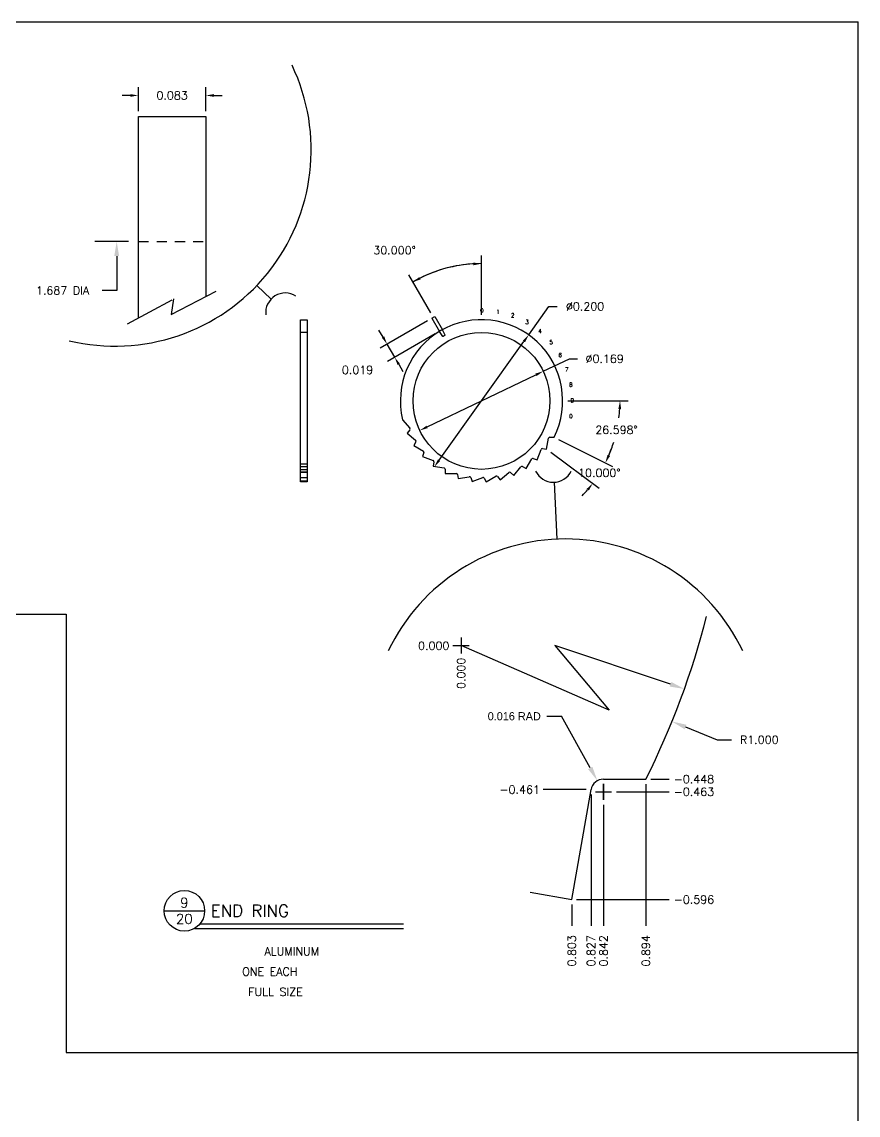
# Model space of a CAD drawing. Extents: x 0 to 33, y -2.3 to 21.
# Drawn here: x 22.7 to 33, y 7.53 to 21 of the extents above; entities that cross this region are included whole.
import ezdxf
from ezdxf.enums import TextEntityAlignment as Align

# ---------------------------------------------------------------- set-up
doc = ezdxf.new("R2010")
doc.units = 0
doc.header["$MEASUREMENT"] = 0
doc.linetypes.add('HIDDEN2', pattern=[0.1875, 0.125, -0.0625])
doc.linetypes.add('PHANTOM2', pattern=[1.25, 0.625, -0.125, 0.125, -0.125, 0.125, -0.125])
doc.layers.get('0').update_dxf_attribs({"linetype": 'CONTINUOUS'})
doc.layers.get('DEFPOINTS').update_dxf_attribs({"linetype": 'CONTINUOUS'})
for name, color, linetype in [('BORDER', 5, 'CONTINUOUS'), ('DIM', 1, 'CONTINUOUS'), ('HIDDEN2', 6, 'HIDDEN2'), ('NFSECTION', 6, 'PHANTOM2'), ('OBJECT', 3, 'CONTINUOUS'), ('TEXT', 1, 'CONTINUOUS')]:
    doc.layers.add(name, color=color, linetype=linetype)
doc.styles.add('ROMANS', font='romans')
doc.styles.add('SIMPLEX', font='SIMPLEX')
doc.dimstyles.get("Standard").update_dxf_attribs({"dimtxt": 0.1, "dimasz": 0.1, "dimexe": 0.1, "dimexo": 0.063, "dimgap": 0.1, "dimtad": 0, "dimtih": 1, "dimtoh": 1, "dimdec": 3, "dimlfac": 0.1, "dimzin": 0, "dimdsep": 46, "dimtxsty": 'SIMPLEX', "dimcen": 0.05, "dimclrd": 1, "dimclre": 1, "dimclrt": 1, "dimadec": 0, "dimazin": 0, "dimtfac": 0.8, "dimtdec": 3, "dimtofl": 0, "dimtmove": 2, "dimatfit": 3, "dimfxl": 1, "dimtolj": 1, "dimtzin": 0, "dimarcsym": 0})
doc.dimstyles.new('STANDARD$0', dxfattribs={"dimtxt": 0.1, "dimasz": 0.1, "dimexe": 0.1, "dimexo": 0.063, "dimgap": 0.1, "dimtad": 0, "dimtih": 1, "dimtoh": 1, "dimdec": 3, "dimlfac": 0.1, "dimzin": 0, "dimdsep": 46, "dimtxsty": 'SIMPLEX', "dimcen": 0.05, "dimclrd": 1, "dimclre": 1, "dimclrt": 1, "dimadec": 0, "dimazin": 0, "dimtfac": 0.8, "dimtdec": 3, "dimtofl": 0, "dimtmove": 0, "dimatfit": 3, "dimfxl": 1, "dimtolj": 1, "dimtzin": 0, "dimarcsym": 0})
doc.dimstyles.new('STANDARD$2', dxfattribs={"dimtxt": 0.1, "dimasz": 0.1, "dimexe": 0.1, "dimexo": 0.063, "dimgap": 0.1, "dimtad": 0, "dimtih": 1, "dimtoh": 1, "dimdec": 3, "dimzin": 0, "dimdsep": 46, "dimtxsty": 'SIMPLEX', "dimcen": 0.05, "dimclrd": 1, "dimclre": 1, "dimclrt": 1, "dimadec": 3, "dimazin": 0, "dimtfac": 0.8, "dimtdec": 3, "dimtofl": 0, "dimtmove": 2, "dimatfit": 3, "dimfxl": 1, "dimtolj": 1, "dimtzin": 0, "dimarcsym": 0})

# ---------------------------------------------------------------- blocks, each defined once
blk = doc.blocks.new('*D29')
at = {"color": 1, "linetype": 'ByBlock', "transparency": 16777216}
for p, q in [((8.619, 10.059), (8.619, 10.791)), ((7.994, 10.084), (7.724, 10.552))]:
    blk.add_line(p, q, dxfattribs=at)
for start, end in [(90, 120), (93.3896, 116.6105)]:
    blk.add_arc((8.619, 9.001), 1.691, start, end, dxfattribs=at)
for points in [[(8.519, 10.705), (8.52, 10.672), (8.619, 10.691)], [(7.87, 10.498), (7.854, 10.527), (7.774, 10.465)]]:
    blk.add_solid(points, dxfattribs=at)
at = {"layer": 'DEFPOINTS', "color": 0, "linetype": 'ByBlock', "transparency": 16777216}
for p in [(8.326, 10.666), (8.026, 10.029), (8.619, 9.996), (8.619, 9.001), (8.619, 9.001)]:
    blk.add_point(p, dxfattribs=at)
at = {"color": 1, "linetype": 'ByBlock', "transparency": 16777216, "insert": (7.548, 10.857), "char_height": 0.1, "attachment_point": 5, "style": 'SIMPLEX'}
blk.add_mtext('\\A1;30.000°', dxfattribs=at)
blk = doc.blocks.new('P-TITLE')
at = {"layer": 'OBJECT'}
for p, q in [((-1.562, -0.638), (-1.062, -0.638)), ((-1.113, -0.8), (1.387, -0.8)), ((1.387, -0.862), (-1.188, -0.862))]:
    blk.add_line(p, q, dxfattribs=at)
blk.add_circle((-1.312, -0.638), 0.25, dxfattribs=at)
at = {"layer": 'OBJECT', "style": 'ROMANS'}
for tag, p in [('NO.', (-1.312, -0.538)), ('PAGE', (-1.312, -0.738))]:
    blk.add_attdef(tag, text='', height=0.12, dxfattribs=at).set_placement(p, align=Align.MIDDLE)
for tag, p, height in [('DESCRIPTION', (-0.988, -0.712), 0.15), ('MATERIAL', (-0.325, -1.188), 0.1), ('#_REQUIRED', (-0.6, -1.438), 0.1), ('SCALE', (-0.525, -1.688), 0.1)]:
    blk.add_attdef(tag, p, '', height=height, dxfattribs=at)
at = {"layer": 'OBJECT', "style": 'ROMANS', "flags": 2}
for tag, p in [('MATERIAL:', (-1.163, -1.188)), ('REQD:', (-1.163, -1.438)), ('SCALE:', (-1.163, -1.688))]:
    blk.add_attdef(tag, p, '', height=0.1, dxfattribs=at)
blk = doc.blocks.new('*D31')
at = {"color": 1, "linetype": 'ByBlock', "transparency": 16777216}
for p, q in [((45.013, 14.112), (45.263, 14.462)), ((45.263, 14.462), (45.363, 14.462)), ((43.909, 12.566), (44.955, 14.031))]:
    blk.add_line(p, q, dxfattribs=at)
for points in [[(44.941, 14.04), (44.968, 14.021), (45.013, 14.112)], [(43.895, 12.576), (43.922, 12.556), (43.85, 12.485)]]:
    blk.add_solid(points, dxfattribs=at)
at = {"layer": 'DEFPOINTS', "color": 0, "linetype": 'ByBlock', "transparency": 16777216}
for p in [(45.013, 14.112), (43.85, 12.485)]:
    blk.add_point(p, dxfattribs=at)
at = {"color": 1, "linetype": 'ByBlock', "transparency": 16777216, "insert": (45.708, 14.462), "char_height": 0.1, "attachment_point": 5, "style": 'SIMPLEX'}
blk.add_mtext('\\A1;∅0.200', dxfattribs=at)
blk = doc.blocks.new('*D30')
at = {"color": 1, "linetype": 'ByBlock', "transparency": 16777216}
for p, q in [((45.193, 13.663), (45.515, 13.817)), ((45.515, 13.817), (45.615, 13.817)), ((43.761, 12.977), (45.103, 13.62))]:
    blk.add_line(p, q, dxfattribs=at)
for points in [[(45.095, 13.635), (45.11, 13.604), (45.193, 13.663)], [(43.754, 12.992), (43.768, 12.962), (43.671, 12.934)]]:
    blk.add_solid(points, dxfattribs=at)
at = {"layer": 'DEFPOINTS', "color": 0, "linetype": 'ByBlock', "transparency": 16777216}
for p in [(45.193, 13.663), (43.671, 12.934)]:
    blk.add_point(p, dxfattribs=at)
at = {"color": 1, "linetype": 'ByBlock', "transparency": 16777216, "insert": (45.949, 13.817), "char_height": 0.1, "attachment_point": 5, "style": 'SIMPLEX'}
blk.add_mtext('\\A1;∅0.169', dxfattribs=at)
blk = doc.blocks.new('*D34')
at = {"color": 1, "linetype": 'ByBlock', "transparency": 16777216}
for p, q in [((43.766, 14.285), (43.182, 13.948)), ((43.218, 14.084), (43.168, 14.171)), ((43.86, 14.123), (43.275, 13.785)), ((43.362, 13.835), (43.268, 13.998)), ((43.412, 13.749), (43.462, 13.662))]:
    blk.add_line(p, q, dxfattribs=at)
for points in [[(43.233, 14.093), (43.204, 14.076), (43.268, 13.998)], [(43.426, 13.757), (43.398, 13.74), (43.362, 13.835)]]:
    blk.add_solid(points, dxfattribs=at)
at = {"layer": 'DEFPOINTS', "color": 0, "linetype": 'ByBlock', "transparency": 16777216}
for p in [(43.821, 14.317), (43.914, 14.154), (43.268, 13.998)]:
    blk.add_point(p, dxfattribs=at)
at = {"color": 1, "linetype": 'ByBlock', "transparency": 16777216, "insert": (42.904, 13.679), "char_height": 0.1, "attachment_point": 5, "style": 'SIMPLEX'}
blk.add_mtext('\\A1;0.019', dxfattribs=at)
blk = doc.blocks.new('*D33')
at = {"color": 1, "linetype": 'ByBlock', "transparency": 16777216}
for p, q in [((9.57, 8.525), (10.235, 8.193)), ((9.473, 8.367), (10.07, 7.925))]:
    blk.add_line(p, q, dxfattribs=at)
for start, end in [(336.7887, 340.1469), (316.714, 320.0723)]:
    blk.add_arc((8.619, 9.001), 1.706, start, end, dxfattribs=at)
for points in [[(10.203, 8.321), (10.173, 8.335), (10.146, 8.238)], [(9.915, 7.916), (9.941, 7.895), (9.99, 7.984)]]:
    blk.add_solid(points, dxfattribs=at)
at = {"layer": 'DEFPOINTS', "color": 0, "linetype": 'ByBlock', "transparency": 16777216}
for p in [(8.619, 9.001), (8.619, 9.001), (9.514, 8.554), (9.423, 8.405), (10.047, 8.066)]:
    blk.add_point(p, dxfattribs=at)
at = {"color": 1, "linetype": 'ByBlock', "transparency": 16777216, "insert": (10.071, 8.114), "char_height": 0.1, "attachment_point": 5, "style": 'SIMPLEX'}
blk.add_mtext('\\A1;10.000°', dxfattribs=at)
blk = doc.blocks.new('*D32')
at = {"color": 1, "linetype": 'ByBlock', "transparency": 16777216}
for p, q in [((9.682, 9.001), (10.426, 9.001)), ((9.57, 8.525), (10.235, 8.192))]:
    blk.add_line(p, q, dxfattribs=at)
for start, end in [(352.996, 356.6423), (336.7594, 342.6793)]:
    blk.add_arc((8.619, 9.001), 1.707, start, end, dxfattribs=at)
for points in [[(10.306, 8.901), (10.34, 8.9), (10.326, 9.001)], [(10.203, 8.32), (10.172, 8.334), (10.145, 8.237)]]:
    blk.add_solid(points, dxfattribs=at)
at = {"layer": 'DEFPOINTS', "color": 0, "linetype": 'ByBlock', "transparency": 16777216}
for p in [(8.619, 9.001), (8.619, 9.001), (9.619, 9.001), (9.514, 8.553), (10.245, 8.481)]:
    blk.add_point(p, dxfattribs=at)
at = {"color": 1, "linetype": 'ByBlock', "transparency": 16777216, "insert": (10.283, 8.643), "char_height": 0.1, "attachment_point": 5, "style": 'SIMPLEX'}
blk.add_mtext('\\A1;26.598°', dxfattribs=at)
blk = doc.blocks.new('*D47')
at = {"color": 1, "linetype": 'ByBlock', "transparency": 16777216}
for p, q in [((40.204, 16.868), (40.204, 17.162)), ((41.034, 16.868), (41.034, 17.162)), ((40.104, 17.062), (40.004, 17.062)), ((41.134, 17.062), (41.234, 17.062))]:
    blk.add_line(p, q, dxfattribs=at)
for points in [[(40.104, 17.078), (40.104, 17.045), (40.204, 17.062)], [(41.134, 17.078), (41.134, 17.045), (41.034, 17.062)]]:
    blk.add_solid(points, dxfattribs=at)
at = {"layer": 'DEFPOINTS', "color": 0, "linetype": 'ByBlock', "transparency": 16777216}
for p in [(41.034, 17.062), (40.204, 16.805), (41.034, 16.805)]:
    blk.add_point(p, dxfattribs=at)
at = {"color": 1, "linetype": 'ByBlock', "transparency": 16777216, "insert": (40.619, 17.062), "char_height": 0.1, "attachment_point": 5, "style": 'SIMPLEX'}
blk.add_mtext('\\A1;0.083', dxfattribs=at)

msp = doc.modelspace()

# ---------------------------------------------------------------- linework, layer by layer
at = {"color": 1, "linetype": 'ByBlock'}
for p, q in [((29.16461, 12.44309), (29.34461, 12.44309)), ((29.69922, 11.80608), (29.34461, 12.44309)), ((29.86277, 11.41228), (29.86277, 11.61228)), ((29.76277, 11.51228), (29.96277, 11.51228))]:
    msp.add_line(p, q, dxfattribs=at)
msp.add_solid([(29.72543, 11.82067), (29.67301, 11.79148), (29.78677, 11.6488)], dxfattribs=at)
at = {"layer": 'BORDER'}
for p, q in [((0, 21), (33, 21)), ((33, 0), (33, 21)), ((21.43593, 13.70004), (23.23971, 13.70004)), ((23.23971, 13.70004), (23.23971, 8.30154)), ((23.23971, 8.30154), (33, 8.30154))]:
    msp.add_line(p, q, dxfattribs=at)
at = {"layer": 'DEFPOINTS', "color": 0, "linetype": 'ByBlock'}
for p in [(30.70624, 12.37888), (29.78677, 11.6488), (29.86277, 11.51228)]:
    msp.add_point(p, dxfattribs=at)
at = {"layer": 'DIM'}
for p, q in [((24.00879, 18.29339), (23.59285, 18.29339)), ((25.59138, 17.75227), (25.76695, 17.58464)), ((29.25525, 15.32711), (29.28653, 14.62532)), ((28.10758, 13.41484), (28.10758, 13.21484)), ((28.00758, 13.31484), (28.20758, 13.31484)), ((29.86277, 11.61228), (29.86277, 11.41228)), ((30.38455, 11.60853), (30.38455, 9.86146)), ((30.44455, 11.66853), (30.67013, 11.66853)), ((29.64887, 11.53926), (29.11892, 11.53926)), ((29.70887, 11.47926), (29.70887, 9.86146)), ((29.76277, 11.51228), (29.96277, 11.51228)), ((30.02277, 11.51228), (30.67013, 11.51228)), ((29.86277, 11.35228), (29.86277, 9.86146)), ((29.47123, 10.12384), (29.47123, 9.86146)), ((29.53123, 10.18384), (30.67013, 10.18384))]:
    msp.add_line(p, q, dxfattribs=at)
at = {"layer": 'DIM', "color": 1}
for p, q in [((23.86343, 18.11339), (23.86343, 17.68943)), ((23.86343, 17.68943), (23.68343, 17.68943)), ((29.93129, 12.51905), (28.10758, 13.31484)), ((30.68872, 12.83717), (29.26345, 13.31484)), ((29.26345, 13.31484), (29.93129, 12.51905))]:
    msp.add_line(p, q, dxfattribs=at)
at = {"layer": 'DIM', "color": 1, "linetype": 'ByBlock'}
for p, q in [((30.87298, 12.31107), (31.26156, 12.15305)), ((31.26156, 12.15305), (31.44156, 12.15305))]:
    msp.add_line(p, q, dxfattribs=at)
at = {"layer": 'DIM', "color": 1}
for points in [[(23.83343, 18.11339), (23.89343, 18.11339), (23.86343, 18.29339)], [(30.69825, 12.86562), (30.67919, 12.80873), (30.85939, 12.77997)]]:
    msp.add_solid(points, dxfattribs=at)
at = {"layer": 'DIM', "color": 1, "linetype": 'ByBlock'}
msp.add_solid([(30.86168, 12.28328), (30.88428, 12.33886), (30.70624, 12.37888)], dxfattribs=at)
at = {"layer": 'HIDDEN2'}
for p, q in [((24.13132, 18.29339), (24.96132, 18.29339)), ((26.12828, 17.17543), (26.21128, 17.17543)), ((27.88083, 17.12112), (27.8418, 17.1857)), ((27.91286, 17.13961), (27.87644, 17.2057)), ((26.12828, 15.48393), (26.21128, 15.48393))]:
    msp.add_line(p, q, dxfattribs=at)
msp.add_arc((28.35912, 16.32968), 0.92474, 118.854267, 121.145792, dxfattribs=at)
at = {"layer": 'NFSECTION'}
for p, q in [((24.53378, 17.39486), (25.09975, 17.6887)), ((23.99721, 17.27733), (24.56318, 17.58585)), ((24.56318, 17.58585), (24.53378, 17.39486))]:
    msp.add_line(p, q, dxfattribs=at)
at = {"layer": 'OBJECT'}
for p, q in [((24.13132, 17.35044), (24.13132, 19.83589)), ((24.13132, 19.83589), (24.96132, 19.83589)), ((24.96132, 19.83589), (24.96132, 17.61683)), ((26.12828, 15.3302), (26.12828, 17.32968)), ((26.12828, 17.32968), (26.21128, 17.32968)), ((26.21128, 17.32968), (26.21128, 15.3302)), ((27.74805, 17.34808), (27.78269, 17.36808)), ((27.74805, 17.34808), (27.8418, 17.1857)), ((27.78269, 17.36808), (27.87644, 17.2057)), ((27.38635, 16.0979), (27.47491, 15.99257)), ((27.47491, 15.97247), (27.44138, 15.9325)), ((27.44138, 15.9325), (27.54688, 15.84415)), ((27.55037, 15.82435), (27.52429, 15.77917)), ((27.52429, 15.77917), (27.64353, 15.71048)), ((29.16196, 15.73348), (29.18572, 15.86902)), ((29.20112, 15.88195), (29.25329, 15.88195)), ((27.65041, 15.69159), (27.63257, 15.64257)), ((27.63257, 15.64257), (27.76192, 15.59563)), ((29.04623, 15.60312), (29.09317, 15.73248)), ((29.11058, 15.74254), (29.16196, 15.73348)), ((26.21128, 15.54944), (26.12828, 15.54944)), ((26.21128, 15.51761), (26.12828, 15.51761)), ((27.77198, 15.57822), (27.76292, 15.52684)), ((27.76292, 15.52684), (27.89846, 15.50308)), ((28.7563, 15.41194), (28.84465, 15.51744)), ((28.86445, 15.52093), (28.90963, 15.49485)), ((28.90963, 15.49485), (28.97832, 15.61409)), ((28.99721, 15.62097), (29.04623, 15.60312)), ((26.21128, 15.45265), (26.12828, 15.45265)), ((26.21128, 15.44703), (26.12828, 15.44703)), ((26.21128, 15.38264), (26.12828, 15.38264)), ((27.91139, 15.48768), (27.91139, 15.43551)), ((27.91139, 15.43551), (28.049, 15.43564)), ((28.0644, 15.42272), (28.07346, 15.37135)), ((28.07346, 15.37135), (28.20896, 15.39537)), ((28.22637, 15.38533), (28.24421, 15.3363)), ((28.24421, 15.3363), (28.37348, 15.38349)), ((28.39237, 15.37662), (28.41846, 15.33144)), ((28.41846, 15.33144), (28.53756, 15.40036)), ((28.55736, 15.39687), (28.5909, 15.35691)), ((28.5909, 15.35691), (28.69623, 15.44547)), ((28.71633, 15.44547), (28.7563, 15.41194)), ((26.21128, 15.34141), (26.12828, 15.34141)), ((26.21128, 15.3302), (26.12828, 15.3302)), ((29.86285, 11.66853), (30.38455, 11.66853)), ((29.47123, 10.18384), (29.70887, 11.53926)), ((28.95746, 10.27444), (29.47123, 10.18384))]:
    msp.add_line(p, q, dxfattribs=at)
msp.add_circle((28.35912, 16.32968), 0.84375, dxfattribs=at)
for centre, radius, start, end in [((28.35912, 16.32968), 1, 333.401764, 193.401764), ((27.46295, 15.98252), 0.01562, 319.9695, 40.055693), ((27.53685, 15.83217), 0.01562, 329.9695, 50.055693), ((29.20111, 15.86632), 0.01562, 89.9695, 170.055693), ((27.63573, 15.69694), 0.01562, 339.9695, 60.055693), ((29.10786, 15.72715), 0.01562, 79.9695, 160.055693), ((27.75659, 15.58094), 0.01562, 349.9695, 70.055693), ((27.89576, 15.48769), 0.01562, 359.9695, 80.055693), ((28.85663, 15.5074), 0.01562, 59.9695, 140.055693), ((28.99186, 15.60629), 0.01562, 69.9695, 150.055693), ((28.04901, 15.42002), 0.01562, 9.9695, 90.055693), ((28.21169, 15.37999), 0.01562, 19.9695, 100.055693), ((28.37884, 15.36881), 0.01562, 29.9695, 110.055693), ((28.54539, 15.38684), 0.01562, 39.9695, 120.055693), ((28.70628, 15.43351), 0.01562, 49.9695, 130.055693), ((21.44287, 16.14585), 10, 333.401764, 345.690394), ((29.86277, 11.51228), 0.15625, 89.9695, 170.055693)]:
    msp.add_arc(centre, radius, start, end, dxfattribs=at)
at = {"layer": 'TEXT'}
for centre, radius, start, end in [((23.8419, 19.42262), 2.41883, 256.486984, 25.536167), ((25.9419, 17.4176), 0.24188, 57.454462, 186.503645), ((29.24448, 15.56875), 0.24188, 205.475408, 334.524592), ((29.39425, 12.20889), 2.41883, 25.475408, 154.524592)]:
    msp.add_arc(centre, radius, start, end, dxfattribs=at)

# ---------------------------------------------------------------- block references
at = {"layer": 'OBJECT'}
ref = msp.add_blockref('P-TITLE', (26.00962, 10.68409), dxfattribs=at)
ref.add_attrib('SCALE', 'FULL SIZE', (25.48462, 8.99659), dxfattribs={"height": 0.1, "style": 'ROMANS'})
ref.add_attrib('#_REQUIRED', 'ONE EACH', (25.40962, 9.24611), dxfattribs={"height": 0.1, "style": 'ROMANS'})
ref.add_attrib('MATERIAL', 'ALUMINUM', (25.68462, 9.49659), dxfattribs={"height": 0.1, "style": 'ROMANS'})
ref.add_attrib('NO.', '9', dxfattribs={"height": 0.12, "style": 'ROMANS'}).set_placement((24.69712, 10.14659), align=Align.MIDDLE)
ref.add_attrib('DESCRIPTION', 'END RING', (25.02212, 9.97159), dxfattribs={"height": 0.15, "style": 'ROMANS'})
ref.add_attrib('PAGE', '20', dxfattribs={"height": 0.12, "style": 'ROMANS'}).set_placement((24.69712, 9.94659), align=Align.MIDDLE)

# ---------------------------------------------------------------- texts
at = {"color": 1, "linetype": 'ByBlock', "insert": (28.76255, 12.44309), "char_height": 0.1, "attachment_point": 5}
msp.add_mtext('\\A1;{0.016 RAD}', dxfattribs=at)
at = {"layer": 'DIM', "color": 1, "style": 'SIMPLEX'}
msp.add_text('1.687 DIA', height=0.1, dxfattribs=at).set_placement((22.86914, 17.68943), align=Align.MIDDLE_LEFT)
at = {"layer": 'DIM', "style": 'SIMPLEX'}
msp.add_text('0.000', height=0.1, dxfattribs=at).set_placement((27.96316, 13.2621), align=Align.RIGHT)
msp.add_text('0.000', height=0.1, rotation=90, dxfattribs=at).set_placement((28.15758, 12.77929))
at = {"layer": 'DIM', "color": 1, "linetype": 'ByBlock', "style": 'SIMPLEX'}
msp.add_text('R1.000', height=0.1, dxfattribs=at).set_placement((31.78204, 12.15305), align=Align.MIDDLE_CENTER)
at = {"layer": 'DIM', "style": 'SIMPLEX'}
for s, p in [('-0.461', (28.581, 11.48926)), ('-0.448', (30.72867, 11.61853)), ('-0.463', (30.72867, 11.46228)), ('-0.596', (30.72867, 10.13384))]:
    msp.add_text(s, height=0.1, dxfattribs=at).set_placement(p)
for s, p in [('0.803', (29.52123, 9.74586)), ('0.827', (29.75887, 9.74586)), ('0.842', (29.91277, 9.74586)), ('0.894', (30.43455, 9.74586))]:
    msp.add_text(s, height=0.1, rotation=90, dxfattribs=at).set_placement(p, align=Align.RIGHT)
at = {"layer": 'OBJECT', "style": 'SIMPLEX'}
msp.add_text('0', height=0.05, rotation=357.86423, dxfattribs=at).set_placement((28.34112, 17.42041))
for s, p in [('1', (28.54182, 17.40315)), ('2', (28.72223, 17.35905)), ('3', (28.89853, 17.27684)), ('4', (29.05788, 17.16526)), ('5', (29.19544, 17.0277)), ('6', (29.30702, 16.86835)), ('7', (29.38923, 16.69205)), ('8', (29.43958, 16.50414)), ('9', (29.45653, 16.31035)), ('0', (29.43958, 16.11656))]:
    msp.add_text(s, height=0.05, dxfattribs=at).set_placement(p)

# ---------------------------------------------------------------- dimensions: what is measured, and where the dimension line sits
at = {"layer": 'DIM'}
dim = msp.add_angular_dim_2l(base=(27.91998, 17.96225), line1=((28.35912, 16.32968), (27.76537, 17.35808)), line2=((28.35912, 16.32968), (28.35912, 17.3253)), dimstyle='STANDARD$2', dxfattribs=at)
dim.commit()
dim.dimension.update_dxf_attribs({"geometry": '*D29', "text_midpoint": (27.28724, 18.18622), "insert": (19.73972, 7.32886)})
for p1, p2, picture, middle in [((27.77781, 15.51599), (28.94043, 17.14336), '*D31', (29.63554, 17.49313)), ((27.59808, 15.96535), (29.12016, 16.694), '*D30', (29.87599, 16.84839))]:
    dim = msp.add_diameter_dim_2p(p1=p1, p2=p2, dimstyle='STANDARD', dxfattribs=at)
    dim.commit()
    dim.dimension.update_dxf_attribs({"geometry": picture, "text_midpoint": middle, "insert": (-16.07262, 3.03132)})
dim = msp.add_aligned_dim(p1=(27.8418, 17.1857), p2=(27.74805, 17.34808), distance=0.63794, dimstyle='STANDARD', dxfattribs=at)
dim.commit()
dim.dimension.update_dxf_attribs({"geometry": '*D34', "text_midpoint": (26.83153, 16.71067), "insert": (-16.07262, 3.03132)})
dim = msp.add_angular_dim_2l(base=(30.01719, 15.92532), line1=((28.35912, 16.32968), (29.35849, 16.32968)), line2=((28.35912, 16.32968), (29.25329, 15.88195)), dimstyle='STANDARD$2', dxfattribs=at)
dim.commit()
dim.dimension.update_dxf_attribs({"geometry": '*D32', "text_midpoint": (30.02297, 15.97157), "dimtype": 162, "insert": (19.73972, 7.32886)})
at = {"layer": 'OBJECT'}
dim = msp.add_linear_dim(base=(24.96132, 20.09305), p1=(24.13132, 19.83589), p2=(24.96132, 19.83589), dimstyle='STANDARD$0', dxfattribs=at)
dim.commit()
dim.dimension.update_dxf_attribs({"geometry": '*D47', "text_midpoint": (24.54632, 20.09305), "insert": (-16.07262, 3.03132)})
dim = msp.add_angular_dim_2l(base=(29.83823, 15.47883), line1=((28.35912, 16.32968), (29.25351, 15.88239)), line2=((28.35912, 16.32968), (29.16226, 15.73388)), dimstyle='STANDARD$2', dxfattribs=at)
dim.commit()
dim.dimension.update_dxf_attribs({"geometry": '*D33', "text_midpoint": (29.81044, 15.44312), "dimtype": 162, "insert": (19.73972, 7.32886)})

doc.saveas('drawing.dxf')
